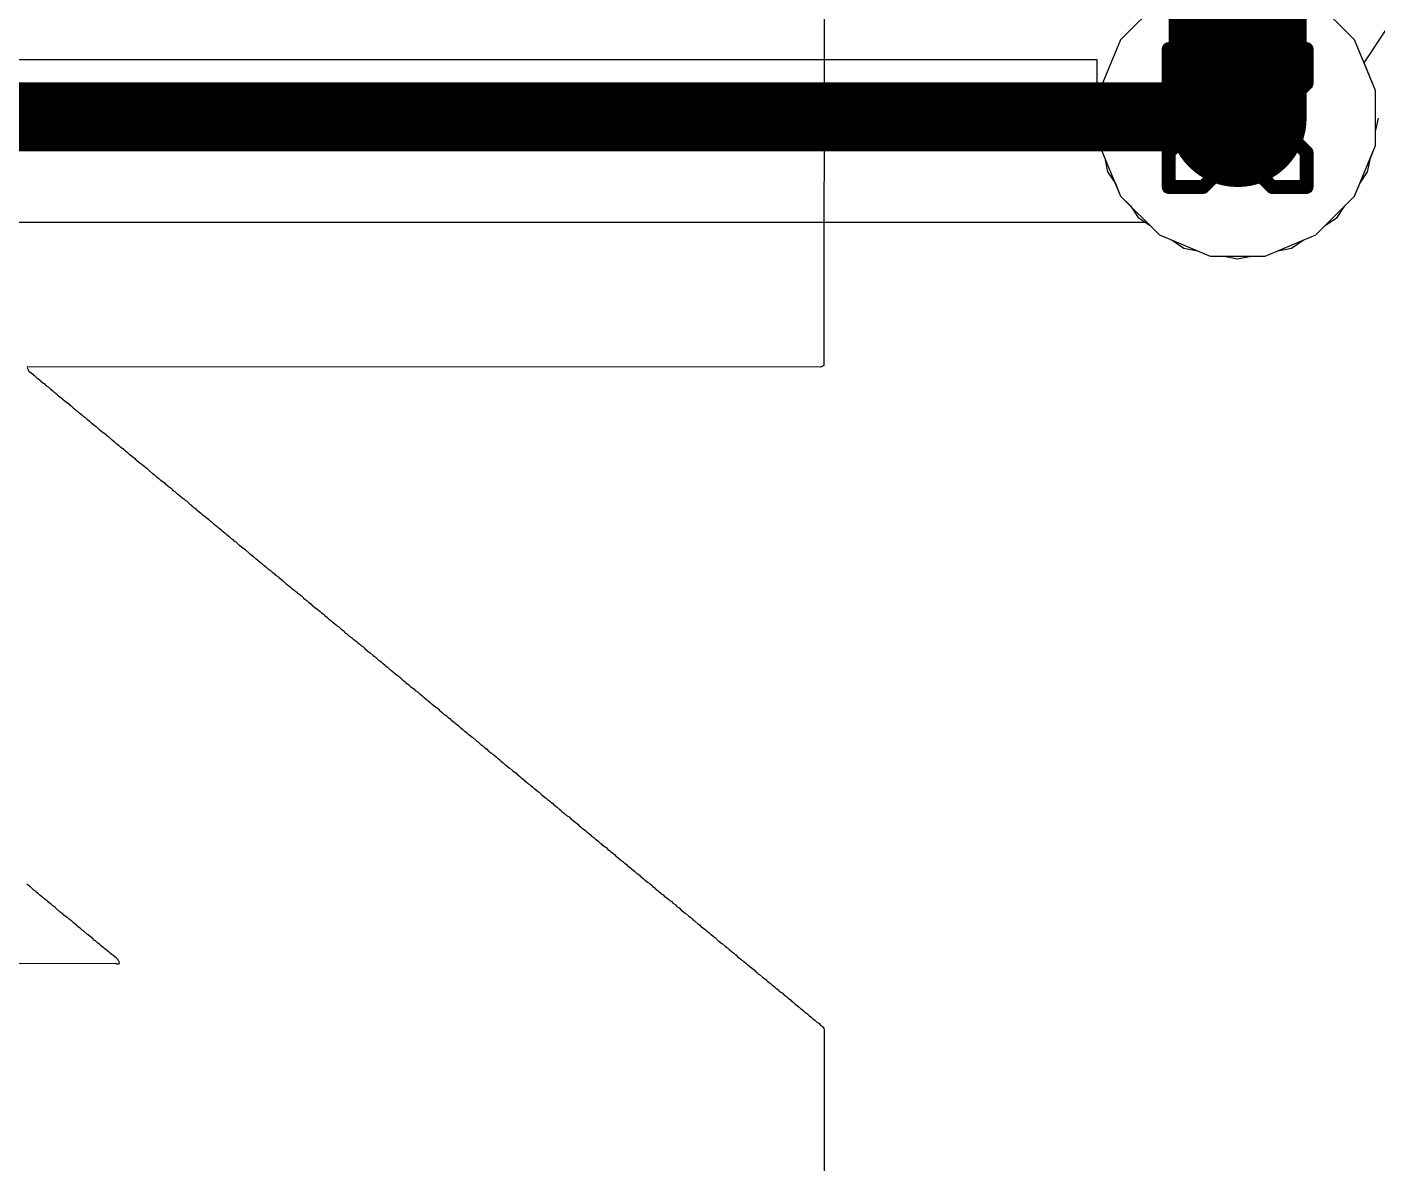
# Model space of a CAD drawing. Header units: inches. Extents: x -13 to 366, y -4 to 120.
# Drawn here: x 18.912 to 23.881, y 31.77 to 35.952 of the extents above; entities that cross this region are included whole.
import ezdxf

# ---------------------------------------------------------------- set-up
doc = ezdxf.new("R2010")
doc.units = ezdxf.units.IN
for name, color, linetype in [('Bottom Layer', 5, 'Continuous'), ('Bottom Overlay', 54, 'Continuous'), ('Drill Drawing', 1, 'Continuous'), ('GND', 16, 'Continuous'), ('POWER', 76, 'Continuous'), ('Top Layer', 1, 'Continuous'), ('Via Holes', 16, 'Continuous')]:
    doc.layers.add(name, color=color, linetype=linetype)

msp = doc.modelspace()

# ---------------------------------------------------------------- hatches: boundary and pattern name
at = {"layer": 'Bottom Layer'}
h = msp.add_hatch(color=5, dxfattribs=at)
edge = h.paths.add_edge_path()
edge.add_arc((23.368, 35.6171), 0.254, 0, 360)
at = {"layer": 'GND'}
h = msp.add_hatch(color=16, dxfattribs=at)
edge = h.paths.add_edge_path()
edge.add_arc((23.368, 35.6171), 0.254, 0, 360)
at = {"layer": 'POWER'}
h = msp.add_hatch(color=76, dxfattribs=at)
edge = h.paths.add_edge_path()
edge.add_arc((23.368, 35.6171), 0.254, 0, 360)
at = {"layer": 'Top Layer'}
h = msp.add_hatch(color=1, dxfattribs=at)
edge = h.paths.add_edge_path()
edge.add_arc((23.368, 35.6171), 0.254, 0, 360)
at = {"layer": 'Via Holes'}
h = msp.add_hatch(color=7, dxfattribs=at)
edge = h.paths.add_edge_path()
edge.add_arc((23.368, 35.6171), 0.127, 0, 360)

# ---------------------------------------------------------------- linework, layer by layer
at = {"layer": 'Bottom Layer'}
for p, q in [((23.8336, 35.8205), (23.9185, 35.9475)), ((23.876, 35.7182), (23.8336, 35.8205)), ((23.876, 35.5161), (23.876, 35.7182)), ((23.7987, 35.3294), (23.876, 35.5161)), ((23.6558, 35.1865), (23.7987, 35.3294)), ((18.0668, 35.2335), (23.0332, 35.2335)), ((23.0332, 35.2335), (23.0802, 35.1865)), ((23.0802, 35.1865), (23.267, 35.1091)), ((23.469, 35.1091), (23.6558, 35.1865)), ((23.267, 35.1091), (23.469, 35.1091))]:
    msp.add_line(p, q, dxfattribs=at)
for points in [[(17.9059, 35.622, 0.254, 0.254, 0), (23.3631, 35.622, 0.254, 0.254, 0)], [(23.3631, 35.622, 0.254, 0.254, 0), (23.368, 35.6171, 0.254, 0.254, 0)]]:
    msp.add_lwpolyline(points, format="xyseb", dxfattribs=at)
for points in [[(23.2996, 35.622, 0.127, 0.127, 1), (23.4266, 35.622, 0.127, 0.127, 1)], [(23.2996, 35.622, 0.127, 0.127, 1), (23.4266, 35.622, 0.127, 0.127, 1)], [(23.3045, 35.6171, 0.127, 0.127, 1), (23.4315, 35.6171, 0.127, 0.127, 1)]]:
    msp.add_lwpolyline(points, format="xyseb", close=True, dxfattribs=at)
at = {"layer": 'Bottom Overlay'}
for p, q in [((21.8462, 36.2202), (21.8449, 34.7064)), ((18.9133, 34.7012), (18.912, 34.6973)), ((18.912, 34.6973), (18.9185, 34.6856)), ((21.8326, 34.7005), (18.9133, 34.7012)), ((21.8416, 34.7031), (21.8326, 34.7005)), ((21.8449, 34.7064), (21.8416, 34.7031)), ((18.9185, 34.6856), (18.923, 34.681)), ((18.923, 34.681), (18.9256, 34.6797)), ((18.9256, 34.6797), (18.9328, 34.6739)), ((18.9328, 34.6739), (18.9373, 34.6694)), ((18.9373, 34.6694), (18.9399, 34.6681)), ((18.9399, 34.6681), (18.9457, 34.6635)), ((18.9457, 34.6635), (18.947, 34.6609)), ((18.947, 34.6609), (18.949, 34.659)), ((18.949, 34.659), (18.9516, 34.6577)), ((18.9516, 34.6577), (18.9613, 34.6505)), ((18.9613, 34.6505), (18.9626, 34.6479)), ((18.9626, 34.6479), (18.9704, 34.6427)), ((18.9704, 34.6427), (18.9749, 34.6395)), ((18.9749, 34.6395), (18.9827, 34.6317)), ((18.9827, 34.6317), (18.9892, 34.6278)), ((18.9892, 34.6278), (18.997, 34.62)), ((18.997, 34.62), (18.9996, 34.6187)), ((18.9996, 34.6187), (19.0068, 34.6129)), ((19.0068, 34.6129), (19.0126, 34.607)), ((19.0126, 34.607), (19.0152, 34.6057)), ((19.0152, 34.6057), (19.021, 34.6012)), ((19.021, 34.6012), (19.0223, 34.5986)), ((19.0223, 34.5986), (19.0243, 34.5967)), ((19.0243, 34.5967), (19.0269, 34.5954)), ((19.0269, 34.5954), (19.0386, 34.5863)), ((19.0386, 34.5863), (19.0425, 34.5824)), ((19.0425, 34.5824), (19.0451, 34.5811)), ((19.0451, 34.5811), (19.0522, 34.5752)), ((19.0522, 34.5752), (19.0567, 34.5707)), ((19.0567, 34.5707), (19.0593, 34.5694)), ((19.0593, 34.5694), (19.0665, 34.5635)), ((19.0665, 34.5635), (19.0723, 34.5577)), ((19.0723, 34.5577), (19.0749, 34.5564)), ((19.0749, 34.5564), (19.0821, 34.5506)), ((19.0821, 34.5506), (19.0879, 34.5447)), ((19.0879, 34.5447), (19.0905, 34.5434)), ((19.0905, 34.5434), (19.0976, 34.5376)), ((19.0976, 34.5376), (19.0983, 34.5356)), ((19.0983, 34.5356), (19.1009, 34.5343)), ((19.1009, 34.5343), (19.1035, 34.5317)), ((19.1035, 34.5317), (19.1061, 34.5304)), ((19.1061, 34.5304), (19.1132, 34.5246)), ((19.1132, 34.5246), (19.1178, 34.5201)), ((19.1178, 34.5201), (19.1204, 34.5188)), ((19.1204, 34.5188), (19.1288, 34.5129)), ((19.1288, 34.5129), (19.1301, 34.5103)), ((19.1301, 34.5103), (19.132, 34.5084)), ((19.132, 34.5084), (19.1346, 34.5071)), ((19.1346, 34.5071), (19.1418, 34.5012)), ((19.1418, 34.5012), (19.1476, 34.4954)), ((19.1476, 34.4954), (19.1502, 34.4941)), ((19.1502, 34.4941), (19.1574, 34.4882)), ((19.1574, 34.4882), (19.1632, 34.4824)), ((19.1632, 34.4824), (19.1658, 34.4811)), ((19.1658, 34.4811), (19.1729, 34.4753)), ((19.1729, 34.4753), (19.1775, 34.4707)), ((19.1775, 34.4707), (19.1801, 34.4694)), ((19.1801, 34.4694), (19.1872, 34.4636)), ((19.1872, 34.4636), (19.1918, 34.459)), ((19.1918, 34.459), (19.1944, 34.4577)), ((19.1944, 34.4577), (19.2054, 34.4493)), ((19.2054, 34.4493), (19.206, 34.4473)), ((19.206, 34.4473), (19.2086, 34.446)), ((19.2086, 34.446), (19.2112, 34.4434)), ((19.2112, 34.4434), (19.2138, 34.4422)), ((19.2138, 34.4422), (19.2229, 34.4331)), ((19.2229, 34.4331), (19.2255, 34.4318)), ((19.2255, 34.4318), (19.2327, 34.4259)), ((19.2327, 34.4259), (19.2385, 34.4201)), ((19.2385, 34.4201), (19.2411, 34.4188)), ((19.2411, 34.4188), (19.2482, 34.4129)), ((19.2482, 34.4129), (19.2528, 34.4084)), ((19.2528, 34.4084), (19.2554, 34.4071)), ((19.2554, 34.4071), (19.2625, 34.4013)), ((19.2625, 34.4013), (19.2651, 34.4)), ((19.2651, 34.4), (19.2658, 34.398)), ((19.2658, 34.398), (19.2684, 34.3967)), ((19.2684, 34.3967), (19.271, 34.3941)), ((19.271, 34.3941), (19.2736, 34.3928)), ((19.2736, 34.3928), (19.2807, 34.387)), ((19.2807, 34.387), (19.2865, 34.3811)), ((19.2865, 34.3811), (19.2891, 34.3798)), ((19.2891, 34.3798), (19.2982, 34.3707)), ((19.2982, 34.3707), (19.3008, 34.3694)), ((19.3008, 34.3694), (19.308, 34.3636)), ((19.308, 34.3636), (19.3125, 34.3591)), ((19.3125, 34.3591), (19.3151, 34.3578)), ((19.3151, 34.3578), (19.3222, 34.3519)), ((19.3222, 34.3519), (19.3281, 34.3461)), ((19.3281, 34.3461), (19.3307, 34.3448)), ((19.3307, 34.3448), (19.3424, 34.3357)), ((19.3424, 34.3357), (19.3463, 34.3318)), ((19.3463, 34.3318), (19.3528, 34.3279)), ((19.3528, 34.3279), (19.3605, 34.3201)), ((19.3605, 34.3201), (19.3631, 34.3188)), ((19.3631, 34.3188), (19.3735, 34.3084)), ((19.3735, 34.3084), (19.38, 34.3045)), ((19.38, 34.3045), (19.3878, 34.2967)), ((19.3878, 34.2967), (19.3904, 34.2954)), ((19.3904, 34.2954), (19.3975, 34.2896)), ((19.3975, 34.2896), (19.4021, 34.2851)), ((19.4021, 34.2851), (19.4047, 34.2838)), ((19.4047, 34.2838), (19.4164, 34.2747)), ((19.4164, 34.2747), (19.4203, 34.2708)), ((19.4203, 34.2708), (19.4229, 34.2695)), ((19.4229, 34.2695), (19.43, 34.2636)), ((19.43, 34.2636), (19.4358, 34.2578)), ((19.4358, 34.2578), (19.4384, 34.2565)), ((19.4384, 34.2565), (19.441, 34.2539)), ((19.441, 34.2539), (19.443, 34.2532)), ((19.443, 34.2532), (19.4443, 34.2506)), ((19.4443, 34.2506), (19.4488, 34.2461)), ((19.4488, 34.2461), (19.4553, 34.2422)), ((19.4553, 34.2422), (19.4631, 34.2344)), ((19.4631, 34.2344), (19.4657, 34.2331)), ((19.4657, 34.2331), (19.4774, 34.224)), ((19.4774, 34.224), (19.4813, 34.2201)), ((19.4813, 34.2201), (19.4878, 34.2162)), ((19.4878, 34.2162), (19.4956, 34.2085)), ((19.4956, 34.2085), (19.4982, 34.2072)), ((19.4982, 34.2072), (19.5053, 34.2013)), ((19.5053, 34.2013), (19.5112, 34.1955)), ((19.5112, 34.1955), (19.5137, 34.1942)), ((19.5137, 34.1942), (19.5183, 34.1909)), ((19.5183, 34.1909), (19.5196, 34.1883)), ((19.5196, 34.1883), (19.5228, 34.1851)), ((19.5228, 34.1851), (19.5254, 34.1838)), ((19.5254, 34.1838), (19.5326, 34.1779)), ((19.5326, 34.1779), (19.5371, 34.1734)), ((19.5371, 34.1734), (19.5397, 34.1721)), ((19.5397, 34.1721), (19.5514, 34.163)), ((19.5514, 34.163), (19.5566, 34.1578)), ((19.5566, 34.1578), (19.5631, 34.1539)), ((19.5631, 34.1539), (19.5709, 34.1461)), ((19.5709, 34.1461), (19.5735, 34.1448)), ((19.5735, 34.1448), (19.5806, 34.139)), ((19.5806, 34.139), (19.5865, 34.1331)), ((19.5865, 34.1331), (19.5891, 34.1319)), ((19.5891, 34.1319), (19.5981, 34.1228)), ((19.5981, 34.1228), (19.6007, 34.1215)), ((19.6007, 34.1215), (19.6124, 34.1124)), ((19.6124, 34.1124), (19.6163, 34.1085)), ((19.6163, 34.1085), (19.6189, 34.1072)), ((19.6189, 34.1072), (19.6261, 34.1013)), ((19.6261, 34.1013), (19.6306, 34.0968)), ((19.6306, 34.0968), (19.6332, 34.0955)), ((19.6332, 34.0955), (19.6403, 34.0897)), ((19.6403, 34.0897), (19.6462, 34.0838)), ((19.6462, 34.0838), (19.6488, 34.0825)), ((19.6488, 34.0825), (19.6559, 34.0767)), ((19.6559, 34.0767), (19.6618, 34.0708)), ((19.6618, 34.0708), (19.6644, 34.0695)), ((19.6644, 34.0695), (19.667, 34.0669)), ((19.667, 34.0669), (19.6695, 34.0656)), ((19.6695, 34.0656), (19.6721, 34.0617)), ((19.6721, 34.0617), (19.6747, 34.0604)), ((19.6747, 34.0604), (19.6773, 34.0578)), ((19.6773, 34.0578), (19.6799, 34.0566)), ((19.6799, 34.0566), (19.6871, 34.0507)), ((19.6871, 34.0507), (19.6916, 34.0462)), ((19.6916, 34.0462), (19.6942, 34.0449)), ((19.6942, 34.0449), (19.7014, 34.039)), ((19.7014, 34.039), (19.7059, 34.0345)), ((19.7059, 34.0345), (19.7085, 34.0332)), ((19.7085, 34.0332), (19.7156, 34.0273)), ((19.7156, 34.0273), (19.7215, 34.0215)), ((19.7215, 34.0215), (19.7241, 34.0202)), ((19.7241, 34.0202), (19.7312, 34.0144)), ((19.7312, 34.0144), (19.7371, 34.0085)), ((19.7371, 34.0085), (19.7397, 34.0072)), ((19.7397, 34.0072), (19.7468, 34.0014)), ((19.7468, 34.0014), (19.7513, 33.9968)), ((19.7513, 33.9968), (19.7539, 33.9955)), ((19.7539, 33.9955), (19.7611, 33.9897)), ((19.7611, 33.9897), (19.7656, 33.9851)), ((19.7656, 33.9851), (19.7682, 33.9838)), ((19.7682, 33.9838), (19.7754, 33.978)), ((19.7754, 33.978), (19.7812, 33.9722)), ((19.7812, 33.9722), (19.7838, 33.9709)), ((19.7838, 33.9709), (19.7909, 33.965)), ((19.7909, 33.965), (19.7968, 33.9592)), ((19.7968, 33.9592), (19.7994, 33.9579)), ((19.7994, 33.9579), (19.8065, 33.952)), ((19.8065, 33.952), (19.8124, 33.9462)), ((19.8124, 33.9462), (19.815, 33.9449)), ((19.815, 33.9449), (19.8221, 33.9391)), ((19.8221, 33.9391), (19.8266, 33.9345)), ((19.8266, 33.9345), (19.8292, 33.9332)), ((19.8292, 33.9332), (19.8377, 33.9274)), ((19.8377, 33.9274), (19.839, 33.9248)), ((19.839, 33.9248), (19.8435, 33.9215)), ((19.8435, 33.9215), (19.8533, 33.9144)), ((19.8533, 33.9144), (19.8546, 33.9118)), ((19.8546, 33.9118), (19.8565, 33.9098)), ((19.8565, 33.9098), (19.8591, 33.9085)), ((19.8591, 33.9085), (19.8662, 33.9027)), ((19.8662, 33.9027), (19.8721, 33.8969)), ((19.8721, 33.8969), (19.8747, 33.8956)), ((19.8747, 33.8956), (19.8818, 33.8897)), ((19.8818, 33.8897), (19.8877, 33.8839)), ((19.8877, 33.8839), (19.8942, 33.88)), ((19.8942, 33.88), (19.9006, 33.8735)), ((19.9006, 33.8735), (19.9032, 33.8722)), ((19.9032, 33.8722), (19.9058, 33.8696)), ((19.9058, 33.8696), (19.9084, 33.8683)), ((19.9084, 33.8683), (19.9156, 33.8625)), ((19.9156, 33.8625), (19.9201, 33.8579)), ((19.9201, 33.8579), (19.9227, 33.8566)), ((19.9227, 33.8566), (19.9286, 33.8521)), ((19.9286, 33.8521), (19.9299, 33.8495)), ((19.9299, 33.8495), (19.9344, 33.8462)), ((19.9344, 33.8462), (19.9415, 33.8404)), ((19.9415, 33.8404), (19.9474, 33.8345)), ((19.9474, 33.8345), (19.95, 33.8332)), ((19.95, 33.8332), (19.9571, 33.8274)), ((19.9571, 33.8274), (19.9617, 33.8229)), ((19.9617, 33.8229), (19.9643, 33.8216)), ((19.9643, 33.8216), (19.9714, 33.8157)), ((19.9714, 33.8157), (19.976, 33.8112)), ((19.976, 33.8112), (19.9785, 33.8099)), ((19.9785, 33.8099), (19.9902, 33.8008)), ((19.9902, 33.8008), (19.9954, 33.7956)), ((19.9954, 33.7956), (20.0019, 33.7917)), ((20.0019, 33.7917), (20.0052, 33.7884)), ((20.0052, 33.7884), (20.0058, 33.7865)), ((20.0058, 33.7865), (20.0084, 33.7852)), ((20.0084, 33.7852), (20.0156, 33.7794)), ((20.0156, 33.7794), (20.0227, 33.7722)), ((20.0227, 33.7722), (20.0292, 33.7683)), ((20.0292, 33.7683), (20.037, 33.7605)), ((20.037, 33.7605), (20.0396, 33.7592)), ((20.0396, 33.7592), (20.0513, 33.7501)), ((20.0513, 33.7501), (20.0551, 33.7463)), ((20.0551, 33.7463), (20.0577, 33.745)), ((20.0577, 33.745), (20.0649, 33.7391)), ((20.0649, 33.7391), (20.0694, 33.7346)), ((20.0694, 33.7346), (20.072, 33.7333)), ((20.072, 33.7333), (20.0792, 33.7274)), ((20.0792, 33.7274), (20.0805, 33.7248)), ((20.0805, 33.7248), (20.0883, 33.7196)), ((20.0883, 33.7196), (20.0967, 33.7112)), ((20.0967, 33.7112), (20.0993, 33.7099)), ((20.0993, 33.7099), (20.1064, 33.7041)), ((20.1064, 33.7041), (20.1123, 33.6982)), ((20.1123, 33.6982), (20.1149, 33.6969)), ((20.1149, 33.6969), (20.124, 33.6904)), ((20.124, 33.6904), (20.1305, 33.6839)), ((20.1305, 33.6839), (20.1369, 33.68)), ((20.1369, 33.68), (20.1447, 33.6722)), ((20.1447, 33.6722), (20.1473, 33.6709)), ((20.1473, 33.6709), (20.1545, 33.6651)), ((20.1545, 33.6651), (20.1564, 33.6619)), ((20.1564, 33.6619), (20.159, 33.6606)), ((20.159, 33.6606), (20.1662, 33.6547)), ((20.1662, 33.6547), (20.172, 33.6489)), ((20.172, 33.6489), (20.1746, 33.6476)), ((20.1746, 33.6476), (20.1863, 33.6385)), ((20.1863, 33.6385), (20.1902, 33.6346)), ((20.1902, 33.6346), (20.1928, 33.6333)), ((20.1928, 33.6333), (20.1999, 33.6275)), ((20.1999, 33.6275), (20.2045, 33.6229)), ((20.2045, 33.6229), (20.2071, 33.6216)), ((20.2071, 33.6216), (20.2142, 33.6158)), ((20.2142, 33.6158), (20.22, 33.6099)), ((20.22, 33.6099), (20.2226, 33.6086)), ((20.2226, 33.6086), (20.2298, 33.6028)), ((20.2298, 33.6028), (20.2311, 33.6002)), ((20.2311, 33.6002), (20.2389, 33.595)), ((20.2389, 33.595), (20.2473, 33.5866)), ((20.2473, 33.5866), (20.2499, 33.5853)), ((20.2499, 33.5853), (20.2616, 33.5762)), ((20.2616, 33.5762), (20.2655, 33.5723)), ((20.2655, 33.5723), (20.272, 33.5684)), ((20.272, 33.5684), (20.2798, 33.5606)), ((20.2798, 33.5606), (20.2824, 33.5593)), ((20.2824, 33.5593), (20.2895, 33.5535)), ((20.2895, 33.5535), (20.2953, 33.5476)), ((20.2953, 33.5476), (20.2979, 33.5463)), ((20.2979, 33.5463), (20.3051, 33.5405)), ((20.3051, 33.5405), (20.3064, 33.5379)), ((20.3064, 33.5379), (20.3181, 33.5301)), ((20.3181, 33.5301), (20.3194, 33.5275)), ((20.3194, 33.5275), (20.3213, 33.5255)), ((20.3213, 33.5255), (20.3239, 33.5242)), ((20.3239, 33.5242), (20.3356, 33.5152)), ((20.3356, 33.5152), (20.3408, 33.51)), ((20.3408, 33.51), (20.3473, 33.5061)), ((20.3473, 33.5061), (20.3551, 33.4983)), ((20.3551, 33.4983), (20.3577, 33.497)), ((20.3577, 33.497), (20.3648, 33.4911)), ((20.3648, 33.4911), (20.3706, 33.4853)), ((20.3706, 33.4853), (20.3732, 33.484)), ((20.3732, 33.484), (20.3804, 33.4781)), ((20.3804, 33.4781), (20.381, 33.4762)), ((20.381, 33.4762), (20.3836, 33.4749)), ((20.3836, 33.4749), (20.3862, 33.4723)), ((20.3862, 33.4723), (20.3888, 33.471)), ((20.3888, 33.471), (20.396, 33.4652)), ((20.396, 33.4652), (20.4005, 33.4606)), ((20.4005, 33.4606), (20.4031, 33.4593)), ((20.4031, 33.4593), (20.4102, 33.4535)), ((20.4102, 33.4535), (20.4148, 33.4489)), ((20.4148, 33.4489), (20.4174, 33.4476)), ((20.4174, 33.4476), (20.4258, 33.4418)), ((20.4258, 33.4418), (20.4271, 33.4392)), ((20.4271, 33.4392), (20.4304, 33.436)), ((20.4304, 33.436), (20.433, 33.4347)), ((20.433, 33.4347), (20.4401, 33.4288)), ((20.4401, 33.4288), (20.4459, 33.423)), ((20.4459, 33.423), (20.4485, 33.4217)), ((20.4485, 33.4217), (20.4557, 33.4158)), ((20.4557, 33.4158), (20.4615, 33.41)), ((20.4615, 33.41), (20.468, 33.4061)), ((20.468, 33.4061), (20.4745, 33.3996)), ((20.4745, 33.3996), (20.4771, 33.3983)), ((20.4771, 33.3983), (20.4868, 33.3912)), ((20.4868, 33.3912), (20.4881, 33.3886)), ((20.4881, 33.3886), (20.4927, 33.3853)), ((20.4927, 33.3853), (20.5011, 33.3795)), ((20.5011, 33.3795), (20.5024, 33.3769)), ((20.5024, 33.3769), (20.5057, 33.3736)), ((20.5057, 33.3736), (20.5083, 33.3723)), ((20.5083, 33.3723), (20.5154, 33.3665)), ((20.5154, 33.3665), (20.5212, 33.3606)), ((20.5212, 33.3606), (20.5238, 33.3594)), ((20.5238, 33.3594), (20.531, 33.3535)), ((20.531, 33.3535), (20.5355, 33.349)), ((20.5355, 33.349), (20.5381, 33.3477)), ((20.5381, 33.3477), (20.5453, 33.3418)), ((20.5453, 33.3418), (20.5498, 33.3373)), ((20.5498, 33.3373), (20.5524, 33.336)), ((20.5524, 33.336), (20.5641, 33.3269)), ((20.5641, 33.3269), (20.5693, 33.3217)), ((20.5693, 33.3217), (20.5719, 33.3204)), ((20.5719, 33.3204), (20.5764, 33.3172)), ((20.5764, 33.3172), (20.5777, 33.3146)), ((20.5777, 33.3146), (20.5797, 33.3126)), ((20.5797, 33.3126), (20.5823, 33.3113)), ((20.5823, 33.3113), (20.5894, 33.3055)), ((20.5894, 33.3055), (20.5966, 33.2983)), ((20.5966, 33.2983), (20.603, 33.2944)), ((20.603, 33.2944), (20.6108, 33.2866)), ((20.6108, 33.2866), (20.6134, 33.2853)), ((20.6134, 33.2853), (20.6206, 33.2795)), ((20.6206, 33.2795), (20.6238, 33.2763)), ((20.6238, 33.2763), (20.6264, 33.275)), ((20.6264, 33.275), (20.6271, 33.2743)), ((20.6271, 33.2743), (20.629, 33.2724)), ((20.629, 33.2724), (20.6316, 33.2711)), ((20.6316, 33.2711), (20.6387, 33.2652)), ((20.6387, 33.2652), (20.6433, 33.2607)), ((20.6433, 33.2607), (20.6459, 33.2594)), ((20.6459, 33.2594), (20.6517, 33.2548)), ((20.6517, 33.2548), (20.653, 33.2522)), ((20.653, 33.2522), (20.655, 33.2503)), ((20.655, 33.2503), (20.6576, 33.249)), ((20.6576, 33.249), (20.6647, 33.2432)), ((20.6647, 33.2432), (20.6706, 33.2373)), ((20.6706, 33.2373), (20.6732, 33.236)), ((20.6732, 33.236), (20.6803, 33.2302)), ((20.6803, 33.2302), (20.6861, 33.2243)), ((20.6861, 33.2243), (20.6887, 33.223)), ((20.6887, 33.223), (20.7004, 33.2139)), ((20.7004, 33.2139), (20.7043, 33.21)), ((20.7043, 33.21), (20.7108, 33.2061)), ((20.7108, 33.2061), (20.7186, 33.1984)), ((20.7186, 33.1984), (20.7212, 33.1971)), ((20.7212, 33.1971), (20.727, 33.1925)), ((20.727, 33.1925), (20.7283, 33.1899)), ((20.7283, 33.1899), (20.7303, 33.188)), ((20.7303, 33.188), (20.7329, 33.1867)), ((20.7329, 33.1867), (20.74, 33.1808)), ((20.74, 33.1808), (20.7459, 33.175)), ((20.7459, 33.175), (20.7485, 33.1737)), ((20.7485, 33.1737), (20.7556, 33.1678)), ((20.7556, 33.1678), (20.7588, 33.1646)), ((20.7588, 33.1646), (20.7614, 33.1633)), ((20.7614, 33.1633), (20.764, 33.1607)), ((20.764, 33.1607), (20.7666, 33.1594)), ((20.7666, 33.1594), (20.7738, 33.1536)), ((20.7738, 33.1536), (20.7783, 33.149)), ((20.7783, 33.149), (20.7809, 33.1477)), ((20.7809, 33.1477), (20.7881, 33.1419)), ((20.7881, 33.1419), (20.7939, 33.136)), ((20.7939, 33.136), (20.7965, 33.1347)), ((20.7965, 33.1347), (20.8023, 33.1302)), ((20.8023, 33.1302), (20.8036, 33.1276)), ((20.8036, 33.1276), (20.8056, 33.1257)), ((20.8056, 33.1257), (20.8082, 33.1244)), ((20.8082, 33.1244), (20.8153, 33.1185)), ((20.8153, 33.1185), (20.8199, 33.114)), ((20.8199, 33.114), (20.8225, 33.1127)), ((20.8225, 33.1127), (20.8251, 33.1101)), ((20.8251, 33.1101), (20.8276, 33.1088)), ((20.8276, 33.1088), (20.8348, 33.1029)), ((20.8348, 33.1029), (20.8393, 33.0984)), ((20.8393, 33.0984), (20.8458, 33.0945)), ((20.8458, 33.0945), (20.8536, 33.0867)), ((20.8536, 33.0867), (20.8562, 33.0854)), ((20.8562, 33.0854), (20.8634, 33.0796)), ((20.8634, 33.0796), (20.8692, 33.0737)), ((20.8692, 33.0737), (20.8718, 33.0724)), ((20.8718, 33.0724), (20.8776, 33.0679)), ((20.8776, 33.0679), (20.8789, 33.0653)), ((20.8789, 33.0653), (20.8809, 33.0633)), ((20.8809, 33.0633), (20.8835, 33.062)), ((20.8835, 33.062), (20.8906, 33.0562)), ((20.8906, 33.0562), (20.8952, 33.0516)), ((20.8952, 33.0516), (20.8978, 33.0504)), ((20.8978, 33.0504), (20.9004, 33.0478)), ((20.9004, 33.0478), (20.9068, 33.0439)), ((20.9068, 33.0439), (20.9133, 33.0374)), ((20.9133, 33.0374), (20.9159, 33.0361)), ((20.9159, 33.0361), (20.9231, 33.0302)), ((20.9231, 33.0302), (20.9289, 33.0244)), ((20.9289, 33.0244), (20.9315, 33.0231)), ((20.9315, 33.0231), (20.9387, 33.0172)), ((20.9387, 33.0172), (20.9445, 33.0114)), ((20.9445, 33.0114), (20.9471, 33.0101)), ((20.9471, 33.0101), (20.9529, 33.0056)), ((20.9529, 33.0056), (20.9542, 33.003)), ((20.9542, 33.003), (20.9562, 33.001)), ((20.9562, 33.001), (20.9588, 32.9997)), ((20.9588, 32.9997), (20.9685, 32.9926)), ((20.9685, 32.9926), (20.9692, 32.9906)), ((20.9692, 32.9906), (20.9718, 32.9893)), ((20.9718, 32.9893), (20.9744, 32.9867)), ((20.9744, 32.9867), (20.977, 32.9854)), ((20.977, 32.9854), (20.9841, 32.9796)), ((20.9841, 32.9796), (20.9886, 32.975)), ((20.9886, 32.975), (20.9912, 32.9737)), ((20.9912, 32.9737), (20.9984, 32.9679)), ((20.9984, 32.9679), (21.0042, 32.9621)), ((21.0042, 32.9621), (21.0068, 32.9608)), ((21.0068, 32.9608), (21.014, 32.9549)), ((21.014, 32.9549), (21.0198, 32.9491)), ((21.0198, 32.9491), (21.0224, 32.9478)), ((21.0224, 32.9478), (21.0282, 32.9432)), ((21.0282, 32.9432), (21.0295, 32.9406)), ((21.0295, 32.9406), (21.0393, 32.9335)), ((21.0393, 32.9335), (21.0419, 32.9322)), ((21.0419, 32.9322), (21.0497, 32.9244)), ((21.0497, 32.9244), (21.0594, 32.9186)), ((21.0594, 32.9186), (21.0607, 32.916)), ((21.0607, 32.916), (21.0639, 32.9127)), ((21.0639, 32.9127), (21.0665, 32.9114)), ((21.0665, 32.9114), (21.0737, 32.9056)), ((21.0737, 32.9056), (21.0795, 32.8997)), ((21.0795, 32.8997), (21.0821, 32.8984)), ((21.0821, 32.8984), (21.0893, 32.8926)), ((21.0893, 32.8926), (21.0951, 32.8868)), ((21.0951, 32.8868), (21.0977, 32.8855)), ((21.0977, 32.8855), (21.1048, 32.8796)), ((21.1048, 32.8796), (21.1094, 32.8751)), ((21.1094, 32.8751), (21.112, 32.8738)), ((21.112, 32.8738), (21.1191, 32.8679)), ((21.1191, 32.8679), (21.1237, 32.8634)), ((21.1237, 32.8634), (21.1263, 32.8621)), ((21.1263, 32.8621), (21.136, 32.855)), ((21.136, 32.855), (21.1373, 32.8524)), ((21.1373, 32.8524), (21.1418, 32.8491)), ((21.1418, 32.8491), (21.149, 32.8433)), ((21.149, 32.8433), (21.1548, 32.8374)), ((21.1548, 32.8374), (21.1574, 32.8361)), ((21.1574, 32.8361), (21.1646, 32.8303)), ((21.1646, 32.8303), (21.1704, 32.8244)), ((21.1704, 32.8244), (21.173, 32.8231)), ((21.173, 32.8231), (21.1801, 32.8173)), ((21.1801, 32.8173), (21.1847, 32.8128)), ((21.1847, 32.8128), (21.1873, 32.8115)), ((21.1873, 32.8115), (21.1944, 32.8056)), ((21.1944, 32.8056), (21.1977, 32.8024)), ((21.1977, 32.8024), (21.2003, 32.8011)), ((21.2003, 32.8011), (21.2029, 32.7985)), ((21.2029, 32.7985), (21.2055, 32.7972)), ((18.9159, 32.7926), (18.9113, 32.7972)), ((18.923, 32.7868), (18.9159, 32.7926)), ((18.9256, 32.7855), (18.923, 32.7868)), ((18.9315, 32.7796), (18.9256, 32.7855)), ((18.9386, 32.7738), (18.9315, 32.7796)), ((18.9412, 32.7725), (18.9386, 32.7738)), ((18.9444, 32.7693), (18.9412, 32.7725)), ((18.9457, 32.7667), (18.9444, 32.7693)), ((18.9503, 32.7634), (18.9457, 32.7667)), ((18.9529, 32.7621), (18.9503, 32.7634)), ((18.9587, 32.7563), (18.9529, 32.7621)), ((18.9659, 32.7504), (18.9587, 32.7563)), ((18.9685, 32.7491), (18.9659, 32.7504)), ((18.9723, 32.7452), (18.9685, 32.7491)), ((21.2055, 32.7972), (21.2126, 32.7913)), ((21.2126, 32.7913), (21.2133, 32.7894)), ((21.2133, 32.7894), (21.2158, 32.7881)), ((21.2158, 32.7881), (21.2243, 32.7822)), ((21.2243, 32.7822), (21.2256, 32.7796)), ((21.2256, 32.7796), (21.2301, 32.7751)), ((21.2301, 32.7751), (21.2366, 32.7712)), ((21.2366, 32.7712), (21.2457, 32.7621)), ((21.2457, 32.7621), (21.2522, 32.7582)), ((21.2522, 32.7582), (21.26, 32.7504)), ((21.26, 32.7504), (21.2626, 32.7491)), ((21.2626, 32.7491), (21.2743, 32.7401)), ((18.984, 32.7362), (18.9723, 32.7452)), ((18.9866, 32.7349), (18.984, 32.7362)), ((18.9912, 32.7303), (18.9866, 32.7349)), ((18.9983, 32.7245), (18.9912, 32.7303)), ((19.0009, 32.7232), (18.9983, 32.7245)), ((19.0068, 32.7173), (19.0009, 32.7232)), ((19.0139, 32.7115), (19.0068, 32.7173)), ((19.0165, 32.7102), (19.0139, 32.7115)), ((19.0184, 32.7082), (19.0165, 32.7102)), ((19.0197, 32.7056), (19.0184, 32.7082)), ((19.0256, 32.7011), (19.0197, 32.7056)), ((19.0282, 32.6998), (19.0256, 32.7011)), ((19.034, 32.694), (19.0282, 32.6998)), ((21.2743, 32.7401), (21.2782, 32.7362)), ((21.2782, 32.7362), (21.2847, 32.7323)), ((21.2847, 32.7323), (21.2879, 32.729)), ((21.2879, 32.729), (21.2886, 32.7271)), ((21.2886, 32.7271), (21.2912, 32.7258)), ((21.2912, 32.7258), (21.2996, 32.7199)), ((21.2996, 32.7199), (21.3009, 32.7173)), ((21.3009, 32.7173), (21.3054, 32.7128)), ((21.3054, 32.7128), (21.3119, 32.7089)), ((21.3119, 32.7089), (21.3197, 32.7011)), ((21.3197, 32.7011), (21.3223, 32.6998)), ((21.3223, 32.6998), (21.3295, 32.694)), ((19.0412, 32.6881), (19.034, 32.694)), ((19.0438, 32.6868), (19.0412, 32.6881)), ((19.0477, 32.6829), (19.0438, 32.6868)), ((19.0593, 32.6738), (19.0477, 32.6829)), ((19.0619, 32.6725), (19.0593, 32.6738)), ((19.0665, 32.668), (19.0619, 32.6725)), ((19.0736, 32.6622), (19.0665, 32.668)), ((19.0762, 32.6609), (19.0736, 32.6622)), ((19.0821, 32.655), (19.0762, 32.6609)), ((19.0892, 32.6492), (19.0821, 32.655)), ((19.0937, 32.6459), (19.0892, 32.6492)), ((21.3295, 32.694), (21.334, 32.6894)), ((21.334, 32.6894), (21.3366, 32.6881)), ((21.3366, 32.6881), (21.3483, 32.679)), ((21.3483, 32.679), (21.3522, 32.6751)), ((21.3522, 32.6751), (21.3548, 32.6738)), ((21.3548, 32.6738), (21.3619, 32.668)), ((21.3619, 32.668), (21.3678, 32.6622)), ((21.3678, 32.6622), (21.3703, 32.6609)), ((21.3703, 32.6609), (21.3807, 32.6505)), ((21.3807, 32.6505), (21.3872, 32.6466)), ((19.095, 32.6433), (19.0937, 32.6459)), ((19.1009, 32.6388), (19.095, 32.6433)), ((19.1035, 32.6375), (19.1009, 32.6388)), ((19.1093, 32.6316), (19.1035, 32.6375)), ((19.1165, 32.6258), (19.1093, 32.6316)), ((19.1191, 32.6245), (19.1165, 32.6258)), ((19.123, 32.6206), (19.1191, 32.6245)), ((19.1346, 32.6115), (19.123, 32.6206)), ((19.1372, 32.6102), (19.1346, 32.6115)), ((19.145, 32.6024), (19.1372, 32.6102)), ((19.1515, 32.5985), (19.145, 32.6024)), ((21.3872, 32.6466), (21.395, 32.6388)), ((21.395, 32.6388), (21.3976, 32.6375)), ((21.3976, 32.6375), (21.4093, 32.6284)), ((21.4093, 32.6284), (21.4132, 32.6245)), ((21.4132, 32.6245), (21.4158, 32.6232)), ((21.4158, 32.6232), (21.4229, 32.6174)), ((21.4229, 32.6174), (21.4275, 32.6128)), ((21.4275, 32.6128), (21.4301, 32.6115)), ((21.4301, 32.6115), (21.4372, 32.6057)), ((21.4372, 32.6057), (21.4431, 32.5998)), ((21.4431, 32.5998), (21.4457, 32.5985)), ((19.1606, 32.5894), (19.1515, 32.5985)), ((19.1632, 32.5881), (19.1606, 32.5894)), ((19.1723, 32.5791), (19.1632, 32.5881)), ((19.1788, 32.5752), (19.1723, 32.5791)), ((19.1846, 32.5693), (19.1788, 32.5752)), ((19.1918, 32.5635), (19.1846, 32.5693)), ((19.1944, 32.5622), (19.1918, 32.5635)), ((19.1983, 32.5583), (19.1944, 32.5622)), ((19.2099, 32.5492), (19.1983, 32.5583)), ((19.2125, 32.5479), (19.2099, 32.5492)), ((21.4457, 32.5985), (21.4482, 32.5959)), ((21.4482, 32.5959), (21.4502, 32.5953)), ((21.4502, 32.5953), (21.4515, 32.5927)), ((21.4515, 32.5927), (21.4547, 32.5894)), ((21.4547, 32.5894), (21.4573, 32.5881)), ((21.4573, 32.5881), (21.4645, 32.5823)), ((21.4645, 32.5823), (21.469, 32.5778)), ((21.469, 32.5778), (21.4716, 32.5765)), ((21.4716, 32.5765), (21.4833, 32.5674)), ((21.4833, 32.5674), (21.4872, 32.5635)), ((21.4872, 32.5635), (21.4898, 32.5622)), ((21.4898, 32.5622), (21.4969, 32.5563)), ((21.4969, 32.5563), (21.5028, 32.5505)), ((21.5028, 32.5505), (21.5054, 32.5492)), ((21.5054, 32.5492), (21.5125, 32.5434)), ((16.3426, 32.5044), (19.2385, 32.5051)), ((19.2184, 32.5421), (19.2125, 32.5479)), ((19.2255, 32.5362), (19.2184, 32.5421)), ((19.2281, 32.5349), (19.2255, 32.5362)), ((19.2346, 32.5284), (19.2281, 32.5349)), ((19.2411, 32.5245), (19.2346, 32.5284)), ((19.2385, 32.5051), (19.2424, 32.5038)), ((19.2456, 32.5187), (19.2411, 32.5245)), ((19.2424, 32.5038), (19.2482, 32.5031)), ((19.2469, 32.5161), (19.2456, 32.5187)), ((19.2508, 32.5122), (19.2469, 32.5161)), ((19.2482, 32.5031), (19.2521, 32.5044)), ((19.2521, 32.5044), (19.2508, 32.5122)), ((21.5125, 32.5434), (21.5184, 32.5375)), ((21.5184, 32.5375), (21.521, 32.5362)), ((21.521, 32.5362), (21.53, 32.5271)), ((21.53, 32.5271), (21.5326, 32.5258)), ((21.5326, 32.5258), (21.5398, 32.52)), ((21.5398, 32.52), (21.543, 32.5167)), ((21.543, 32.5167), (21.5456, 32.5154)), ((21.5456, 32.5154), (21.5482, 32.5128)), ((21.5482, 32.5128), (21.5508, 32.5115)), ((21.5508, 32.5115), (21.558, 32.5057)), ((21.558, 32.5057), (21.5625, 32.5012)), ((21.5625, 32.5012), (21.5651, 32.4999)), ((21.5651, 32.4999), (21.5722, 32.494)), ((21.5722, 32.494), (21.5781, 32.4882)), ((21.5781, 32.4882), (21.5807, 32.4869)), ((21.5807, 32.4869), (21.5878, 32.481)), ((21.5878, 32.481), (21.5937, 32.4752)), ((21.5937, 32.4752), (21.5963, 32.4739)), ((21.5963, 32.4739), (21.5989, 32.4713)), ((21.5989, 32.4713), (21.6008, 32.4707)), ((21.6008, 32.4707), (21.6021, 32.4681)), ((21.6021, 32.4681), (21.6053, 32.4648)), ((21.6053, 32.4648), (21.6079, 32.4635)), ((21.6079, 32.4635), (21.6196, 32.4544)), ((21.6196, 32.4544), (21.6235, 32.4505)), ((21.6235, 32.4505), (21.63, 32.4466)), ((21.63, 32.4466), (21.6378, 32.4388)), ((21.6378, 32.4388), (21.6404, 32.4375)), ((21.6404, 32.4375), (21.6475, 32.4317)), ((21.6475, 32.4317), (21.6534, 32.4259)), ((21.6534, 32.4259), (21.656, 32.4246)), ((21.656, 32.4246), (21.6631, 32.4187)), ((21.6631, 32.4187), (21.669, 32.4129)), ((21.669, 32.4129), (21.6716, 32.4116)), ((21.6716, 32.4116), (21.6774, 32.407)), ((21.6774, 32.407), (21.6787, 32.4044)), ((21.6787, 32.4044), (21.6865, 32.3992)), ((21.6865, 32.3992), (21.691, 32.396)), ((21.691, 32.396), (21.6975, 32.3895)), ((21.6975, 32.3895), (21.7001, 32.3882)), ((21.7001, 32.3882), (21.7073, 32.3824)), ((21.7073, 32.3824), (21.7131, 32.3765)), ((21.7131, 32.3765), (21.7157, 32.3752)), ((21.7157, 32.3752), (21.7228, 32.3694)), ((21.7228, 32.3694), (21.7287, 32.3635)), ((21.7287, 32.3635), (21.7313, 32.3622)), ((21.7313, 32.3622), (21.7384, 32.3564)), ((21.7384, 32.3564), (21.7443, 32.3506)), ((21.7443, 32.3506), (21.7469, 32.3493)), ((21.7469, 32.3493), (21.754, 32.3434)), ((21.754, 32.3434), (21.7585, 32.3389)), ((21.7585, 32.3389), (21.7611, 32.3376)), ((21.7611, 32.3376), (21.7683, 32.3317)), ((21.7683, 32.3317), (21.7728, 32.3272)), ((21.7728, 32.3272), (21.7754, 32.3259)), ((21.7754, 32.3259), (21.7852, 32.3187)), ((21.7852, 32.3187), (21.7865, 32.3162)), ((21.7865, 32.3162), (21.791, 32.3129)), ((21.791, 32.3129), (21.7981, 32.3071)), ((21.7981, 32.3071), (21.804, 32.3012)), ((21.804, 32.3012), (21.8105, 32.2973)), ((21.8105, 32.2973), (21.8196, 32.2882)), ((21.8196, 32.2882), (21.8261, 32.2843)), ((21.8261, 32.2843), (21.8339, 32.2766)), ((21.8339, 32.2766), (21.8364, 32.2753)), ((21.8364, 32.2753), (21.839, 32.2727)), ((21.839, 32.2727), (21.8416, 32.2714)), ((21.8416, 32.2714), (21.8449, 32.2655)), ((21.8449, 32.2655), (21.8462, 32.2603)), ((21.8462, 32.2603), (21.8449, 30.9841))]:
    msp.add_line(p, q, dxfattribs=at)
at = {"layer": 'Drill Drawing'}
for points in [[(23.114, 35.7441, 0.0508, 0.0508, 0), (23.114, 35.8711, 0.0508, 0.0508, 0)], [(23.114, 35.8711, 0.0508, 0.0508, 0), (23.241, 35.8711, 0.0508, 0.0508, 0)], [(23.241, 35.8711, 0.0508, 0.0508, 0), (23.368, 35.7441, 0.0508, 0.0508, 0)], [(23.368, 35.7441, 0.0508, 0.0508, 0), (23.495, 35.8711, 0.0508, 0.0508, 0)], [(23.495, 35.8711, 0.0508, 0.0508, 0), (23.622, 35.8711, 0.0508, 0.0508, 0)], [(23.622, 35.7441, 0.0508, 0.0508, 0), (23.622, 35.8711, 0.0508, 0.0508, 0)], [(23.114, 35.7441, 0.0508, 0.0508, 0), (23.241, 35.6171, 0.0508, 0.0508, 0)], [(23.495, 35.6171, 0.0508, 0.0508, 0), (23.622, 35.7441, 0.0508, 0.0508, 0)], [(23.114, 35.4901, 0.0508, 0.0508, 0), (23.241, 35.6171, 0.0508, 0.0508, 0)], [(23.495, 35.6171, 0.0508, 0.0508, 0), (23.622, 35.4901, 0.0508, 0.0508, 0)], [(23.114, 35.3631, 0.0508, 0.0508, 0), (23.114, 35.4901, 0.0508, 0.0508, 0)], [(23.241, 35.3631, 0.0508, 0.0508, 0), (23.368, 35.4901, 0.0508, 0.0508, 0)], [(23.368, 35.4901, 0.0508, 0.0508, 0), (23.495, 35.3631, 0.0508, 0.0508, 0)], [(23.622, 35.3631, 0.0508, 0.0508, 0), (23.622, 35.4901, 0.0508, 0.0508, 0)], [(23.114, 35.3631, 0.0508, 0.0508, 0), (23.241, 35.3631, 0.0508, 0.0508, 0)], [(23.495, 35.3631, 0.0508, 0.0508, 0), (23.622, 35.3631, 0.0508, 0.0508, 0)]]:
    msp.add_lwpolyline(points, format="xyseb", dxfattribs=at)
for points in [[(23.1013, 35.8711, 0.0254, 0.0254, 1), (23.1267, 35.8711, 0.0254, 0.0254, 1)], [(23.1013, 35.8711, 0.0254, 0.0254, 1), (23.1267, 35.8711, 0.0254, 0.0254, 1)], [(23.2283, 35.8711, 0.0254, 0.0254, 1), (23.2537, 35.8711, 0.0254, 0.0254, 1)], [(23.2283, 35.8711, 0.0254, 0.0254, 1), (23.2537, 35.8711, 0.0254, 0.0254, 1)], [(23.4823, 35.8711, 0.0254, 0.0254, 1), (23.5077, 35.8711, 0.0254, 0.0254, 1)], [(23.4823, 35.8711, 0.0254, 0.0254, 1), (23.5077, 35.8711, 0.0254, 0.0254, 1)], [(23.6093, 35.8711, 0.0254, 0.0254, 1), (23.6347, 35.8711, 0.0254, 0.0254, 1)], [(23.6093, 35.8711, 0.0254, 0.0254, 1), (23.6347, 35.8711, 0.0254, 0.0254, 1)], [(23.1013, 35.7441, 0.0254, 0.0254, 1), (23.1267, 35.7441, 0.0254, 0.0254, 1)], [(23.1013, 35.7441, 0.0254, 0.0254, 1), (23.1267, 35.7441, 0.0254, 0.0254, 1)], [(23.3553, 35.7441, 0.0254, 0.0254, 1), (23.3807, 35.7441, 0.0254, 0.0254, 1)], [(23.3553, 35.7441, 0.0254, 0.0254, 1), (23.3807, 35.7441, 0.0254, 0.0254, 1)], [(23.6093, 35.7441, 0.0254, 0.0254, 1), (23.6347, 35.7441, 0.0254, 0.0254, 1)], [(23.6093, 35.7441, 0.0254, 0.0254, 1), (23.6347, 35.7441, 0.0254, 0.0254, 1)], [(23.2283, 35.6171, 0.0254, 0.0254, 1), (23.2537, 35.6171, 0.0254, 0.0254, 1)], [(23.2283, 35.6171, 0.0254, 0.0254, 1), (23.2537, 35.6171, 0.0254, 0.0254, 1)], [(23.4823, 35.6171, 0.0254, 0.0254, 1), (23.5077, 35.6171, 0.0254, 0.0254, 1)], [(23.4823, 35.6171, 0.0254, 0.0254, 1), (23.5077, 35.6171, 0.0254, 0.0254, 1)], [(23.1013, 35.4901, 0.0254, 0.0254, 1), (23.1267, 35.4901, 0.0254, 0.0254, 1)], [(23.1013, 35.4901, 0.0254, 0.0254, 1), (23.1267, 35.4901, 0.0254, 0.0254, 1)], [(23.3553, 35.4901, 0.0254, 0.0254, 1), (23.3807, 35.4901, 0.0254, 0.0254, 1)], [(23.3553, 35.4901, 0.0254, 0.0254, 1), (23.3807, 35.4901, 0.0254, 0.0254, 1)], [(23.6093, 35.4901, 0.0254, 0.0254, 1), (23.6347, 35.4901, 0.0254, 0.0254, 1)], [(23.6093, 35.4901, 0.0254, 0.0254, 1), (23.6347, 35.4901, 0.0254, 0.0254, 1)], [(23.1013, 35.3631, 0.0254, 0.0254, 1), (23.1267, 35.3631, 0.0254, 0.0254, 1)], [(23.1013, 35.3631, 0.0254, 0.0254, 1), (23.1267, 35.3631, 0.0254, 0.0254, 1)], [(23.2283, 35.3631, 0.0254, 0.0254, 1), (23.2537, 35.3631, 0.0254, 0.0254, 1)], [(23.2283, 35.3631, 0.0254, 0.0254, 1), (23.2537, 35.3631, 0.0254, 0.0254, 1)], [(23.4823, 35.3631, 0.0254, 0.0254, 1), (23.5077, 35.3631, 0.0254, 0.0254, 1)], [(23.4823, 35.3631, 0.0254, 0.0254, 1), (23.5077, 35.3631, 0.0254, 0.0254, 1)], [(23.6093, 35.3631, 0.0254, 0.0254, 1), (23.6347, 35.3631, 0.0254, 0.0254, 1)], [(23.6093, 35.3631, 0.0254, 0.0254, 1), (23.6347, 35.3631, 0.0254, 0.0254, 1)]]:
    msp.add_lwpolyline(points, format="xyseb", close=True, dxfattribs=at)
at = {"layer": 'GND'}
for p, q in [((23.0802, 36.0478), (22.9373, 35.9049)), ((23.7987, 35.9049), (23.6558, 36.0478)), ((22.9373, 35.9049), (22.86, 35.7182)), ((23.876, 35.7182), (23.7987, 35.9049)), ((22.86, 35.7182), (22.86, 35.5161)), ((23.876, 35.5161), (23.876, 35.7182)), ((22.86, 35.5161), (22.9373, 35.3294)), ((23.7987, 35.3294), (23.876, 35.5161)), ((22.9373, 35.3294), (23.0802, 35.1865)), ((23.6558, 35.1865), (23.7987, 35.3294)), ((23.0802, 35.1865), (23.267, 35.1091)), ((23.469, 35.1091), (23.6558, 35.1865)), ((23.267, 35.1091), (23.469, 35.1091))]:
    msp.add_line(p, q, dxfattribs=at)
at = {"layer": 'POWER'}
for p, q in [((23.0802, 36.0478), (22.9373, 35.9049)), ((23.7987, 35.9049), (23.6558, 36.0478)), ((22.9373, 35.9049), (22.86, 35.7182)), ((23.876, 35.7182), (23.7987, 35.9049)), ((22.86, 35.7182), (22.86, 35.5161)), ((23.876, 35.5161), (23.876, 35.7182)), ((22.86, 35.5161), (22.9373, 35.3294)), ((23.7987, 35.3294), (23.876, 35.5161)), ((22.9373, 35.3294), (23.0802, 35.1865)), ((23.6558, 35.1865), (23.7987, 35.3294)), ((23.0802, 35.1865), (23.267, 35.1091)), ((23.469, 35.1091), (23.6558, 35.1865)), ((23.267, 35.1091), (23.469, 35.1091))]:
    msp.add_line(p, q, dxfattribs=at)
at = {"layer": 'Top Layer'}
for p, q in [((17.536, 35.833), (22.85, 35.833)), ((22.85, 35.833), (22.85, 35.6171)), ((22.85, 35.6171), (22.86, 35.5671)), ((23.876, 35.5671), (23.886, 35.6171)), ((22.86, 35.5671), (22.86, 35.5161)), ((23.876, 35.5161), (23.876, 35.5671)), ((22.86, 35.5161), (22.8795, 35.469)), ((23.8565, 35.469), (23.876, 35.5161)), ((22.8795, 35.469), (22.8895, 35.4189)), ((23.8465, 35.4189), (23.8565, 35.469)), ((22.8895, 35.4189), (22.9178, 35.3765)), ((23.8182, 35.3765), (23.8465, 35.4189)), ((22.9178, 35.3765), (22.9373, 35.3294)), ((23.7987, 35.3294), (23.8182, 35.3765)), ((22.9373, 35.3294), (22.9734, 35.2933)), ((22.9734, 35.2933), (23.0018, 35.2509)), ((23.7342, 35.2509), (23.7626, 35.2933)), ((23.7626, 35.2933), (23.7987, 35.3294)), ((23.0018, 35.2509), (23.0442, 35.2225)), ((23.6918, 35.2225), (23.7342, 35.2509)), ((23.0442, 35.2225), (23.0802, 35.1865)), ((23.0802, 35.1865), (23.1274, 35.1669)), ((23.6086, 35.1669), (23.6558, 35.1865)), ((23.6558, 35.1865), (23.6918, 35.2225)), ((23.1274, 35.1669), (23.1698, 35.1386)), ((23.1698, 35.1386), (23.2198, 35.1287)), ((23.5162, 35.1287), (23.5662, 35.1386)), ((23.5662, 35.1386), (23.6086, 35.1669)), ((23.2198, 35.1287), (23.267, 35.1091)), ((23.267, 35.1091), (23.318, 35.1091)), ((23.318, 35.1091), (23.368, 35.0992)), ((23.368, 35.0992), (23.418, 35.1091)), ((23.418, 35.1091), (23.469, 35.1091)), ((23.469, 35.1091), (23.5162, 35.1287))]:
    msp.add_line(p, q, dxfattribs=at)
msp.add_lwpolyline([(23.368, 35.6171, 0.508, 0.508, 0), (23.368, 36.837, 0.508, 0.508, 0)], format="xyseb", dxfattribs=at)
msp.add_lwpolyline([(23.241, 35.6171, 0.254, 0.254, 1), (23.495, 35.6171, 0.254, 0.254, 1)], format="xyseb", close=True, dxfattribs=at)

doc.saveas('drawing.dxf')
